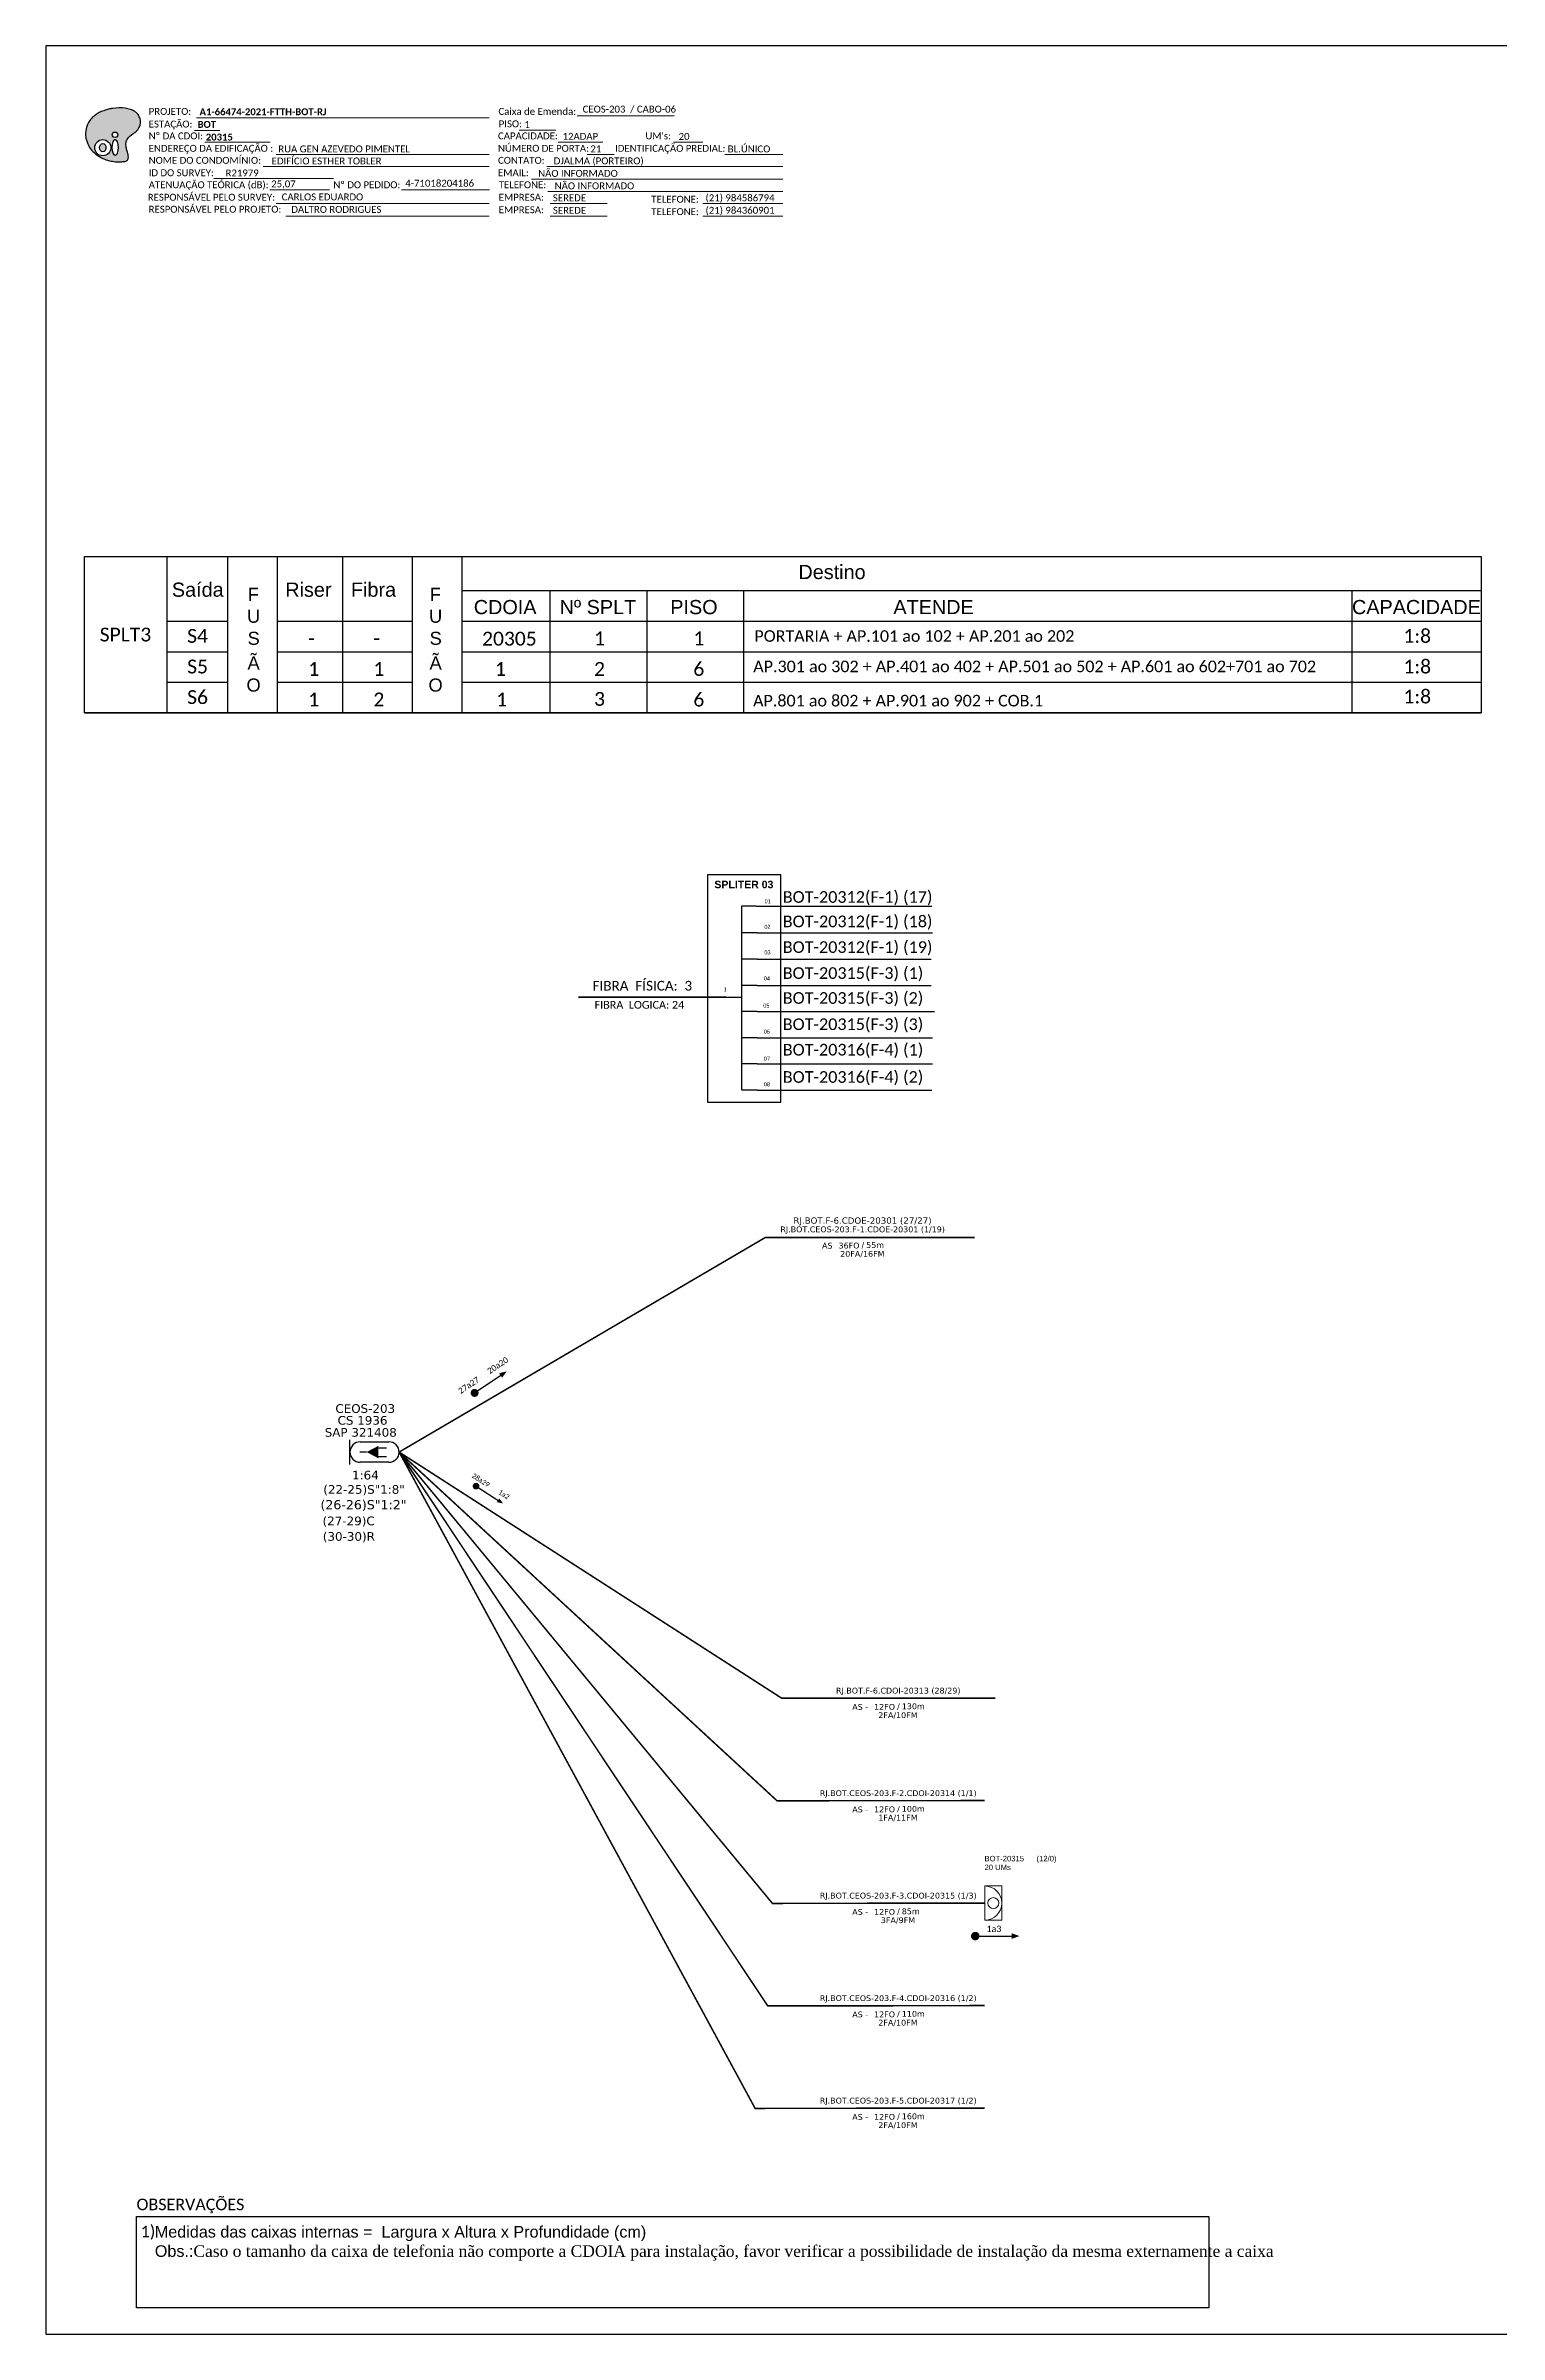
# Model space of a CAD drawing. Header units: metres. Extents: x -1286 to -445, y -500 to 94.
# Drawn here: x -1286 to -909, y -500 to 94 of the extents above; entities that cross this region are included whole.
import ezdxf
from ezdxf.enums import TextEntityAlignment as Align

# ---------------------------------------------------------------- set-up
doc = ezdxf.new("R2010")
doc.units = ezdxf.units.M
for name, color, linetype, lineweight in [("20.0-LEGENDA DOS CDO'S", 1, 'Continuous', 0), ('20.1-CDO_INTERIOR', 1, 'Continuous', 0), ('40.1-ETIQUETAS', 1, 'Continuous', 20)]:
    doc.layers.add(name, color=color, linetype=linetype, lineweight=lineweight)
for name, color, linetype in [('20.4-CEOS', 1, 'Continuous'), ('CAP a instalar', 1, 'Continuous'), ('CD a instalar', 1, 'Continuous'), ('SETA', 7, 'Continuous'), ('texto', 255, 'Continuous'), ('UNIFILAR', 7, 'Continuous')]:
    doc.layers.add(name, color=color, linetype=linetype)
doc.styles.add('ARIAL', font='arial.ttf')
doc.styles.add('siredit', font='verdana.ttf')
doc.styles.add('WMF-Calibri0', font='calibri.ttf')
doc.styles.add('WMF-Calibri1', font='calibrib.ttf')
doc.linetypes.add('FENCELINE1', pattern='A,0.25,-0.1,[133,ltypeshp.shx,S=0.1,R=0,X=-0.1,Y=0],-0.1,1', length=1.45)

# ---------------------------------------------------------------- blocks, each defined once
blk = doc.blocks.new('OI')
h = blk.add_hatch(color=40)
edge = h.paths.add_edge_path()
edge.add_spline(control_points=[(4.35, -0.67), (3.92, -0.99), (3.26, -1.5), (2.81, -2.59), (2.9, -3.5), (3.06, -4.27), (3.31, -4.85), (3.37, -5.39), (3.4, -5.88), (3.2, -6.4), (2.54, -6.61), (1.65, -6.63), (0.55, -6.67), (-0.56, -6.42), (-1.61, -6.14), (-2.77, -5.61), (-3.92, -4.77), (-4.89, -3.7), (-5.34, -2.65), (-5.6, -1.94), (-5.85, -0.96), (-5.71, 0.47), (-5.1, 2.02), (-4.14, 3.02), (-3.3, 3.61), (-2.37, 4.16), (-1.36, 4.44), (-0.56, 4.7), (0.79, 4.85), (2.24, 4.97), (3.79, 4.57), (4.67, 4.21), (5.44, 3.65), (5.76, 2.99), (6.03, 2.21), (6.01, 1.46), (5.72, 0.64), (5.31, 0.08), (4.88, -0.38), (4.51, -0.55), (4.35, -0.67)], knot_values=[0, 0, 0, 0, 1.60434, 2.417191, 3.427595, 4.282808, 4.776746, 5.304182, 5.888771, 6.258406, 6.858137, 7.79129, 8.986195, 10.124242, 11.187857, 12.242908, 13.953784, 15.414161, 16.515391, 17.349188, 17.675853, 19.552021, 21.515531, 22.568638, 23.63245, 24.621084, 25.782718, 26.745347, 27.142653, 29.870543, 31.004649, 31.921532, 32.709589, 33.801391, 34.042471, 35.192333, 35.971461, 36.628871, 37.254359, 37.836911, 37.836911, 37.836911, 37.836911], degree=3, periodic=0)
h.paths.add_polyline_path([(1.13, -0.87, -1), (-0.04, -0.87, -1)], flags=16)
edge = h.paths.add_edge_path(flags=16)
edge.add_ellipse((0.56, -3.59), major_axis=(-0.02, 1.71), ratio=0.361305, start_angle=0, end_angle=360)
h.paths.add_polyline_path([(-0.36, -3.62, -1), (-3.8, -3.62, -1)], flags=16)
edge = h.paths.add_edge_path(flags=0)
edge.add_ellipse((-2.08, -3.62), major_axis=(0, 0.885), ratio=0.758294, start_angle=0, end_angle=360)
at = {"color": 40}
for centre, radius in [((-2.08, -3.62), 1.72), ((0.54, -0.87), 0.587)]:
    blk.add_circle(centre, radius, dxfattribs=at)
blk.add_ellipse((-2.08, -3.62), major_axis=(0, 0.885), ratio=0.758294, start_param=-3.141592653589792, end_param=3.141592653589792, dxfattribs=at)
blk.add_ellipse((0.56, -3.59), major_axis=(-0.02, 1.71), ratio=0.361305, dxfattribs=at)
at = {"color": 40, "start_tangent": (-0.800898, -0.598801), "end_tangent": (-0.800898, -0.598801)}
blk.add_spline([(4.35, -0.67), (3.2, -1.78), (2.9, -2.54), (2.92, -3.55), (3.12, -4.38), (3.28, -4.85), (3.37, -5.37), (3.35, -5.95), (3.2, -6.29), (2.66, -6.55), (1.73, -6.63), (0.54, -6.62), (-0.58, -6.41), (-1.6, -6.11), (-2.56, -5.67), (-3.95, -4.67), (-4.89, -3.56), (-5.37, -2.56), (-5.64, -1.78), (-5.72, -1.46), (-5.63, 0.42), (-4.84, 2.22), (-4.13, 2.99), (-3.27, 3.62), (-2.4, 4.09), (-1.3, 4.47), (-0.37, 4.72), (0.02, 4.77), (2.75, 4.8), (3.85, 4.53), (4.69, 4.16), (5.31, 3.68), (5.85, 2.73), (5.93, 2.5), (5.94, 1.35), (5.67, 0.62), (5.29, 0.08), (4.84, -0.36), (4.35, -0.67)], degree=3, dxfattribs=at)
blk = doc.blocks.new('CDOI_INT')
at = {"layer": '20.1-CDO_INTERIOR', "color": 0, "lineweight": 18}
blk.add_lwpolyline([(4.25, -4.25), (4.25, 4.25), (0, 4.25), (0, -4.25)], close=True, dxfattribs=at)
blk.add_circle((2.12, 0), 1.36, dxfattribs=at)
blk.add_arc((0, 0), 4.25, 270, 90, dxfattribs=at)
at = {"layer": "20.0-LEGENDA DOS CDO'S", "color": 0, "style": 'ARIAL'}
for tag, p in [('CDO_N', (-0.08, 10.38)), ('SPLITER_1', (21.18, 10.38)), ('SAP', (-0.08, 6.23)), ('SURVEY', (-0.08, 8.2)), ('SPLITER_2', (21.19, 8.68)), ('1:XX', (5.94, -2.22)), ('UMS', (5.94, -4.24))]:
    blk.add_attdef(tag, p, '', height=1.36, dxfattribs=at)
blk.add_attdef('FIBRAS_UTILIZADAS', text='', height=1.36, dxfattribs=at).set_placement((15.34, 10.38), align=Align.CENTER)
blk = doc.blocks.new('ETIQUETA_RS5F')
at = {"layer": '40.1-ETIQUETAS', "color": 0, "style": 'siredit'}
blk.add_text('/', height=1.5, dxfattribs=at).set_placement((1.58, -1.95), align=Align.MIDDLE_RIGHT)
for tag, p in [('ETIQUETA_R_SECUNDARIA', (1.21, 2.1)), ('ETIQUETA_R_PRIMARIA', (1.21, 4.1)), ('F_ATIVAS/F_MORTAS', (1.14, -4.24))]:
    blk.add_attdef(tag, text='', height=1.5, dxfattribs=at).set_placement(p, align=Align.MIDDLE_CENTER)
for tag, p in [('TIPO_CABO', (-6.58, -2.12)), ('CAP_CABO', (0.4, -2.09))]:
    blk.add_attdef(tag, text='', height=1.5, dxfattribs=at).set_placement(p, align=Align.MIDDLE_RIGHT)
blk.add_attdef('METROS', text='', height=1.5, dxfattribs=at).set_placement((2.14, -1.95), align=Align.MIDDLE_LEFT)
for tag, p in [('FUSÃO_1', (0.85, -8.39)), ('FUSÃO_2', (0.85, -10.6)), ('FUSÃO_3', (0.85, -12.93)), ('FUSÃO_4', (0.85, -15.14)), ('FUSÃO_5', (0.85, -17.16))]:
    blk.add_attdef(tag, text='', height=1.5, dxfattribs=at).set_placement(p, align=Align.CENTER)
blk = doc.blocks.new('SETA1')
at = {"const_width": 1.1}
blk.add_lwpolyline([(-5.28, 0, 1), (-4.18, 0, 1)], format="xyb", close=True, dxfattribs=at)
at = {"layer": 'SETA'}
blk.add_lwpolyline([(-4.73, 0), (4.73, 0)], dxfattribs=at)
blk.add_solid([(4.73, 0.73), (6.74, 0), (4.73, -0.73)], dxfattribs=at)

msp = doc.modelspace()

# ---------------------------------------------------------------- linework, layer by layer
for p, q in [((-1275.99, -38.39), (-913.61, -38.39)), ((-1275.99, -78.96), (-1275.99, -38.39)), ((-1254.67, -38.39), (-1254.67, -78.96)), ((-1238.91, -38.39), (-1238.91, -78.96)), ((-1225.96, -78.96), (-1225.96, -38.39)), ((-1209.05, -38.39), (-1209.05, -78.96)), ((-1191.03, -38.39), (-1191.03, -78.96)), ((-1178.07, -38.39), (-1178.07, -78.96)), ((-913.61, -38.39), (-913.61, -78.96)), ((-1178.07, -47.21), (-913.61, -47.21)), ((-1155.26, -47.21), (-1155.26, -78.96)), ((-1130.11, -47.21), (-1130.11, -78.96)), ((-1105.02, -47.21), (-1105.02, -78.96)), ((-947.19, -47.21), (-947.19, -78.96)), ((-1254.67, -55.15), (-1238.91, -55.15)), ((-1225.96, -55.15), (-1191.03, -55.15)), ((-1178.07, -55.15), (-913.61, -55.15)), ((-1254.67, -63.09), (-1238.91, -63.09)), ((-1225.96, -63.09), (-1191.03, -63.09)), ((-1178.07, -63.09), (-913.61, -63.09)), ((-1254.67, -71.02), (-1238.91, -71.02)), ((-1225.96, -71.02), (-1191.03, -71.02)), ((-1178.07, -71.02), (-913.61, -71.02)), ((-1254.67, -78.96), (-1238.91, -78.96)), ((-1225.96, -78.96), (-1191.03, -78.96)), ((-1178.07, -78.96), (-913.61, -78.96))]:
    msp.add_line(p, q)
at = {"color": 0}
for p, q in [((-1262.5, -469.23), (-984.25, -469.23)), ((-1262.5, -492.93), (-1262.5, -469.23)), ((-984.25, -469.23), (-984.25, -492.93)), ((-984.25, -492.93), (-1262.5, -492.93))]:
    msp.add_line(p, q, dxfattribs=at)
msp.add_lwpolyline([(-1286.07, -499.81), (-445.07, -499.81), (-445.07, 94.19), (-1286.07, 94.19)], close=True)
at = {"color": 7, "lineweight": 0}
for points in [[(-1247.47, 72.24), (-1240.92, 72.24)], [(-1246.96, 75.52), (-1170.98, 75.52)], [(-1163.19, 72.28), (-1153.71, 72.28)], [(-1148.15, 76.01), (-1123.01, 76.01)], [(-1244.81, 69.17), (-1227.84, 69.17)], [(-1226.24, 65.93), (-1170.98, 65.93)], [(-1153.14, 69.17), (-1141.52, 69.17)], [(-1145.56, 65.93), (-1138.61, 65.93)], [(-1123.2, 69.17), (-1115.53, 69.17)], [(-1109.86, 65.93), (-1094.82, 65.93)], [(-1242.49, 59.75), (-1211.44, 59.75)], [(-1229.65, 62.82), (-1170.98, 62.82)], [(-1160.06, 59.58), (-1094.8, 59.58)], [(-1156.02, 62.82), (-1094.8, 62.82)], [(-1227.96, 56.79), (-1212.45, 56.79)], [(-1193.73, 56.79), (-1170.96, 56.79)], [(-1155.78, 56.34), (-1094.8, 56.34)], [(-1226.24, 53.23), (-1170.98, 53.23)], [(-1223.75, 49.99), (-1170.98, 49.99)], [(-1155.17, 53.23), (-1140.37, 53.23)], [(-1155.17, 49.99), (-1140.37, 49.99)], [(-1115.57, 53.23), (-1094.8, 53.23)], [(-1115.57, 49.99), (-1094.8, 49.99)]]:
    msp.add_lwpolyline(points, dxfattribs=at)
msp.add_lwpolyline([(-913.61, -78.96), (-1275.99, -78.96), (-913.61, -78.96)])
at = {"color": 7}
msp.add_lwpolyline([(-1114.33, -179.98), (-1095.32, -179.98), (-1095.32, -120.96), (-1114.33, -120.96)], close=True, dxfattribs=at)
for points, const_width in [([(-1175.22, -255.77, 1), (-1174.36, -255.19, 1)], 1.03), ([(-1174.78, -279.44, 1), (-1174.05, -279.91, 1)], 0.859)]:
    msp.add_lwpolyline(points, format="xyb", close=True, dxfattribs=dict(const_width=const_width))
at = {"layer": '20.4-CEOS', "color": 5}
for p, q in [((-1204.48, -268.17), (-1197.03, -268.17)), ((-1197.03, -273.49), (-1204.48, -273.49))]:
    msp.add_line(p, q, dxfattribs=at)
for points in [[(-1207.14, -274.03), (-1207.14, -267.63)], [(-1202.81, -270.83), (-1204.6, -270.83)], [(-1199.87, -269.77), (-1197.61, -269.77)], [(-1199.87, -271.99), (-1197.61, -271.99)]]:
    msp.add_lwpolyline(points, dxfattribs=at)
msp.add_lwpolyline([(-1202.81, -270.83, 0, 3.28, 0), (-1199.73, -270.83, 3.28, 3.28, 0)], format="xyseb", dxfattribs=at)
for centre, start, end in [((-1204.48, -270.83), 90, 270), ((-1197.03, -270.83), 270, 90)]:
    msp.add_arc(centre, 2.66, start, end, dxfattribs=at)
at = {"layer": 'CAP a instalar', "color": 7, "linetype": 'FENCELINE1', "ltscale": 5, "const_width": 0.401}
for points in [[(-1194.37, -270.83), (-1099.33, -215.12)], [(-1099.33, -215.12), (-1044.98, -215.14)], [(-1039.67, -334.69), (-1095.14, -334.69), (-1194.37, -270.83)]]:
    msp.add_lwpolyline(points, dxfattribs=at)
at = {"layer": 'CD a instalar', "color": 7, "linetype": 'FENCELINE1', "ltscale": 5, "const_width": 0.401}
for points in [[(-1042.39, -361.29), (-1096.31, -361.34), (-1194.37, -270.83)], [(-1042.39, -414.5), (-1098.71, -414.59), (-1194.37, -270.83)], [(-1042.39, -441.11), (-1101.99, -441.19), (-1194.37, -270.83)]]:
    msp.add_lwpolyline(points, dxfattribs=at)
at = {"layer": 'CD a instalar', "color": 1, "linetype": 'FENCELINE1', "ltscale": 5, "const_width": 0.401}
msp.add_lwpolyline([(-1042.39, -387.9), (-1097.5, -387.98), (-1194.37, -270.83)], dxfattribs=at)
at = {"layer": 'SETA'}
for points in [[(-1174.79, -255.48), (-1167.42, -250.55)], [(-1174.42, -279.67), (-1168.2, -283.67)]]:
    msp.add_lwpolyline(points, dxfattribs=at)
for points in [[(-1168.41, -250.36), (-1166.45, -249.88), (-1167.64, -251.51)], [(-1168.39, -282.86), (-1167.37, -284.19), (-1169.01, -283.82)]]:
    msp.add_solid(points, dxfattribs=at)
at = {"layer": 'UNIFILAR', "color": 7, "linetype": 'Continuous'}
for p, q in [((-1105.56, -129.15), (-1105.56, -176.92)), ((-1101.69, -129.15), (-1105.56, -129.15)), ((-1101.5, -136.06), (-1105.37, -136.06)), ((-1101.5, -142.87), (-1105.37, -142.87)), ((-1109.58, -152.72), (-1105.58, -152.72)), ((-1101.5, -149.71), (-1105.37, -149.71)), ((-1101.5, -156.49), (-1105.37, -156.49)), ((-1101.5, -163.28), (-1105.37, -163.28)), ((-1101.5, -170.08), (-1105.37, -170.08)), ((-1101.5, -176.88), (-1105.37, -176.88))]:
    msp.add_line(p, q, dxfattribs=at)
at = {"layer": 'UNIFILAR', "color": 10, "linetype": 'Continuous'}
for p, q in [((-1101.69, -129.15), (-1056.18, -129.16)), ((-1101.5, -136.06), (-1055.99, -136.07)), ((-1101.5, -142.86), (-1056.33, -142.86)), ((-1101.5, -149.7), (-1056.33, -149.71)), ((-1101.5, -156.49), (-1055.47, -156.5)), ((-1101.5, -163.3), (-1055.99, -163.31)), ((-1101.5, -170.07), (-1055.99, -170.07)), ((-1101.5, -176.85), (-1056.18, -176.86))]:
    msp.add_line(p, q, dxfattribs=at)
at = {"layer": 'UNIFILAR', "color": 1, "linetype": 'Continuous', "lineweight": 60}
msp.add_line((-1109.58, -152.72), (-1147.84, -152.84), dxfattribs=at)

# ---------------------------------------------------------------- block references
at = {"color": 7, "xscale": 1.213923925163967, "yscale": 1.213923925163967, "zscale": 1.213923925163967, "rotation": 0.1532896023949059}
msp.add_blockref('OI', (-1268.76, 72.14), dxfattribs=at)
at = {"color": 1}
ref = msp.add_blockref('CDOI_INT', (-1042.39, -387.9), dxfattribs=dict(at, xscale=1.04449833851806, yscale=1.04449833851806, zscale=1.04449833851806))
ref.add_attrib('CDO_N', 'BOT-20315', (-1042.47, -377.06), dxfattribs={"layer": "20.0-LEGENDA DOS CDO'S", "color": 0, "height": 1.421, "style": 'ARIAL'})
ref.add_attrib('FIBRAS_UTILIZADAS', '(12/0)', dxfattribs={"layer": "20.0-LEGENDA DOS CDO'S", "color": 0, "height": 1.421, "style": 'ARIAL'}).set_placement((-1026.37, -377.06), align=Align.CENTER)
ref.add_attrib('SURVEY', '20 UMs', (-1042.47, -379.33), dxfattribs={"layer": "20.0-LEGENDA DOS CDO'S", "color": 0, "height": 1.421, "style": 'ARIAL'})
at = {"layer": '40.1-ETIQUETAS', "color": 7}
ref = msp.add_blockref('ETIQUETA_RS5F', (-1075.28, -215.13), dxfattribs=dict(at, xscale=1.00234375, yscale=1.00234375, zscale=1.00234375))
ref.add_attrib('ETIQUETA_R_PRIMARIA', 'RJ.BOT.F-6.CDOE-20301 (27/27)', dxfattribs={"color": 0, "height": 1.6328, "style": 'siredit'}).set_placement((-1074.13, -210.74), align=Align.MIDDLE_CENTER)
ref.add_attrib('ETIQUETA_R_SECUNDARIA', 'RJ.BOT.CEOS-203.F-1.CDOE-20301 (1/19)', dxfattribs={"color": 0, "height": 1.5035, "style": 'siredit'}).set_placement((-1074.1, -213.02), align=Align.MIDDLE_CENTER)
ref.add_attrib('TIPO_CABO', 'AS', dxfattribs={"color": 0, "height": 1.504, "style": 'siredit'}).set_placement((-1081.91, -217.25), align=Align.MIDDLE_RIGHT)
ref.add_attrib('CAP_CABO', '36FO', dxfattribs={"color": 0, "height": 1.504, "style": 'siredit'}).set_placement((-1074.92, -217.23), align=Align.MIDDLE_RIGHT)
ref.add_attrib('METROS', '55m', dxfattribs={"color": 0, "height": 1.504, "style": 'siredit'}).set_placement((-1073.17, -217.09), align=Align.MIDDLE_LEFT)
ref.add_attrib('F_ATIVAS/F_MORTAS', '20FA/16FM', dxfattribs={"color": 0, "height": 1.504, "style": 'siredit'}).set_placement((-1074.17, -219.38), align=Align.MIDDLE_CENTER)
at = {"layer": 'SETA', "color": 2}
msp.add_blockref('SETA1', (-1040.14, -396.46), dxfattribs=at)

# ---------------------------------------------------------------- texts
at = {"color": 7, "lineweight": 0, "style": 'WMF-Calibri0'}
for s, height, p in [('PROJETO:', 1.793, (-1259.36, 76.26)), ('Caixa de Emenda:', 1.7927, (-1168.6, 76.26)), ('ESTAÇÃO:', 1.793, (-1259.36, 72.98)), ('Nº DA CDOI:', 1.7927, (-1259.36, 69.91)), ('CAPACIDADE:', 1.7927, (-1168.71, 69.91)), ('PISO:', 1.793, (-1168.53, 73.03)), ("UM's:", 1.793, (-1130.47, 69.91)), ('ENDEREÇO DA EDIFICAÇÃO :', 1.7927, (-1259.36, 66.68)), ('NOME DO CONDOMÍNIO:', 1.7927, (-1259.36, 63.56)), ('CONTATO:', 1.793, (-1168.71, 63.56)), ('NÚMERO DE PORTA:', 1.7927, (-1168.71, 66.68)), ('IDENTIFICAÇÃO PREDIAL:', 1.7927, (-1138.34, 66.68)), ('ATENUAÇÃO TEÓRICA (dB):', 1.7927, (-1259.36, 57.21)), ('ID DO SURVEY:', 1.7927, (-1259.36, 60.33)), ('EMAIL:', 1.793, (-1168.71, 60.33)), ('RESPONSÁVEL PELO SURVEY:', 1.7927, (-1259.6, 53.98)), ('Nº DO PEDIDO:', 1.7927, (-1211.44, 57.21)), ('TELEFONE:', 1.793, (-1168.53, 57.21)), ('EMPRESA:', 1.793, (-1168.53, 53.98)), ('TELEFONE:', 1.793, (-1128.93, 53.47)), ('RESPONSÁVEL PELO PROJETO:', 1.7927, (-1259.36, 50.87)), ('EMPRESA:', 1.793, (-1168.53, 50.74)), ('TELEFONE:', 1.793, (-1128.93, 50.24))]:
    msp.add_text(s, height=height, dxfattribs=at).set_placement(p)
at = {"color": 7}
for s, height, style, p in [('A1-66474-2021-FTTH-BOT-RJ', 1.7927, 'WMF-Calibri1', (-1246.16, 76.17)), ('CEOS-203  / CABO-06', 1.7927, 'WMF-Calibri0', (-1146.75, 76.85)), ('BOT', 1.793, 'WMF-Calibri1', (-1246.68, 72.89)), ('1', 1.79, 'WMF-Calibri0', (-1161.84, 72.88)), ('12ADAP', 1.793, 'WMF-Calibri0', (-1151.96, 69.79)), ('20', 1.793, 'WMF-Calibri0', (-1121.85, 69.77)), ('EDIFÍCIO ESTHER TOBLER', 1.7927, 'WMF-Calibri0', (-1227.45, 63.39)), ('RUA GEN AZEVEDO PIMENTEL', 1.7927, 'WMF-Calibri0', (-1225.73, 66.52)), ('DJALMA (PORTEIRO)', 1.7927, 'WMF-Calibri0', (-1154.25, 63.42)), ('21', 1.793, 'WMF-Calibri0', (-1144.74, 66.53)), ('BL.ÚNICO', 1.793, 'WMF-Calibri0', (-1109.1, 66.53)), ('R21979', 1.793, 'WMF-Calibri0', (-1239.4, 60.28)), ('4-71018204186', 1.7927, 'WMF-Calibri0', (-1192.78, 57.62)), ('NÃO INFORMADO', 1.7927, 'WMF-Calibri0', (-1158.28, 60.18)), ('25,07', 1.793, 'WMF-Calibri0', (-1227.58, 57.45)), ('CARLOS EDUARDO', 1.7927, 'WMF-Calibri0', (-1224.84, 54.07)), ('SEREDE', 1.793, 'WMF-Calibri0', (-1154.47, 53.83)), ('NÃO INFORMADO', 1.7927, 'WMF-Calibri0', (-1154, 56.94)), ('(21) 984586794', 1.7927, 'WMF-Calibri0', (-1114.86, 53.83)), ('DALTRO RODRIGUES', 1.7927, 'WMF-Calibri0', (-1222.35, 50.83)), ('SEREDE', 1.793, 'WMF-Calibri0', (-1154.47, 50.59)), ('(21) 984360901', 1.7927, 'WMF-Calibri0', (-1114.86, 50.59)), ('20305', 3.585, 'WMF-Calibri0', (-1172.84, -61.49)), ('1', 3.59, 'WMF-Calibri0', (-1143.79, -61.41)), ('1', 3.59, 'WMF-Calibri0', (-1118.02, -61.41)), ('PORTARIA + AP.101 ao 102 + AP.201 ao 202', 3, 'WMF-Calibri0', (-1102.18, -60.51)), ('-', 3.59, 'WMF-Calibri0', (-1217.96, -61.41)), ('-', 3.59, 'WMF-Calibri0', (-1201.06, -61.41)), ('AP.301 ao 302 + AP.401 ao 402 + AP.501 ao 502 + AP.601 ao 602+701 ao 702 ', 3, 'WMF-Calibri0', (-1102.48, -68.4)), ('1', 3.59, 'WMF-Calibri0', (-1217.96, -69.35)), ('1', 3.59, 'WMF-Calibri0', (-1201.06, -69.35)), ('1', 3.59, 'WMF-Calibri0', (-1169.52, -69.35)), ('2', 3.59, 'WMF-Calibri0', (-1143.79, -69.35)), ('6', 3.59, 'WMF-Calibri0', (-1118.02, -69.35)), ('1', 3.59, 'WMF-Calibri0', (-1217.96, -77.29)), ('2', 3.59, 'WMF-Calibri0', (-1201.06, -77.29)), ('1', 3.59, 'WMF-Calibri0', (-1169.19, -77.29)), ('3', 3.59, 'WMF-Calibri0', (-1143.79, -77.13)), ('6', 3.59, 'WMF-Calibri0', (-1118.02, -77.29)), ('AP.801 ao 802 + AP.901 ao 902 + COB.1', 3, 'WMF-Calibri0', (-1102.52, -77.29))]:
    msp.add_text(s, height=height, dxfattribs=dict(at, style=style)).set_placement(p)
at = {"color": 7, "style": 'WMF-Calibri1'}
msp.add_text('20315', height=1.793, dxfattribs=at).set_placement((-1241.03, 69.6), align=Align.CENTER)
at = {"style": 'ARIAL'}
for s, p in [('Destino', (-1082.04, -42.39)), ('Saída', (-1246.63, -46.98)), ('Riser', (-1217.92, -46.98)), ('Fibra', (-1201.02, -46.98)), ('CDOIA', (-1166.86, -51.5)), ('Nº SPLT', (-1142.79, -51.5)), ('PISO', (-1117.87, -51.5)), ('ATENDE', (-1055.69, -51.5)), ('CAPACIDADE', (-930.39, -51.5))]:
    msp.add_text(s, height=3.68, dxfattribs=at).set_placement(p, align=Align.MIDDLE_CENTER)
at = {"linetype": 'Continuous', "style": 'ARIAL'}
for s, p in [('F', (-1233.67, -49.9)), ('F', (-1186.44, -49.9)), ('U', (-1233.85, -55.57)), ('U', (-1186.61, -55.57)), ('S', (-1233.7, -61.3)), ('S', (-1186.47, -61.3)), ('Ã', (-1233.72, -67.71)), ('Ã', (-1186.49, -67.71)), ('O', (-1233.99, -73.44)), ('O', (-1186.76, -73.44))]:
    msp.add_text(s, height=3.4, dxfattribs=at).set_placement(p)
at = {"style": 'WMF-Calibri0'}
msp.add_text('OBSERVAÇÕES', height=3, dxfattribs=at).set_placement((-1262.52, -467.61))
at = {"char_height": 3, "width": 277.1819, "attachment_point": 1}
for s, insert, style in [('1)', (-1261.44, -471.63), 'WMF-Calibri0'), ('Medidas das caixas internas =  Largura x Altura x Profundidade (cm)\\PObs.:{\\fTimes New Roman|b0|i0|c0|p16;Caso o tamanho da caixa de telefonia não comporte a CDOIA para instalação, favor verificar a possibilidade de instalação da mesma externamente a caixa}', (-1257.77, -471.72), 'ARIAL')]:
    msp.add_mtext(s, dxfattribs=dict(at, insert=insert, style=style))
at = {"color": 7, "lineweight": 0, "style": 'WMF-Calibri0', "flags": 8}
for tag, p, s, height in [('SPLT3', (-1272.07, -60.43), 'XX', 3.585), ('S4', (-1249.38, -60.78), 'S1', 3.585), ('1:8', (-933.76, -60.78), '1:8', 3.585), ('S5', (-1249.38, -68.72), '-', 3.59), ('1:8', (-933.76, -68.72), '-', 3.59), ('S6', (-1249.38, -76.66), '-', 3.59), ('1:8', (-933.76, -76.5), '-', 3.59)]:
    msp.add_attdef(tag, p, s, height=height, dxfattribs=at)
at = {"layer": '20.4-CEOS', "color": 5, "style": 'siredit'}
for s, height, p in [('CEOS-203', 2.251, (-1203.16, -258.4)), ('SAP 321408', 2.251, (-1204.33, -264.59)), ('CS 1936', 2.251, (-1203.87, -261.47)), ('1:64', 2.251, (-1203.13, -275.69)), ('(22-25)S"1:8"', 2.2508, (-1203.48, -279.4)), ('(27-29)C', 2.251, (-1207.48, -287.57)), ('(30-30)R', 2.251, (-1207.42, -291.6))]:
    msp.add_text(s, height=height, dxfattribs=at).set_placement(p, align=Align.TOP_CENTER)
msp.add_text('(26-26)S"1:2"', height=2.3799, rotation=359.97962, dxfattribs=at).set_placement((-1214.8, -285.68))
at = {"layer": '40.1-ETIQUETAS', "color": 7, "linetype": 'ByBlock', "style": 'siredit'}
for s, height, p in [('RJ.BOT.F-6.CDOI-20313 (28/29)', 1.5036, (-1064.86, -332.75)), ('2FA/10FM', 1.504, (-1064.93, -339.12)), ('RJ.BOT.CEOS-203.F-2.CDOI-20314 (1/1)', 1.5036, (-1064.86, -359.36)), ('1FA/11FM', 1.504, (-1064.93, -365.72)), ('RJ.BOT.CEOS-203.F-4.CDOI-20316 (1/2)', 1.5036, (-1064.86, -412.57)), ('2FA/10FM', 1.504, (-1064.93, -418.93)), ('RJ.BOT.CEOS-203.F-5.CDOI-20317 (1/2)', 1.5036, (-1064.86, -439.17)), ('2FA/10FM', 1.504, (-1064.93, -445.54))]:
    msp.add_text(s, height=height, dxfattribs=at).set_placement(p, align=Align.MIDDLE_CENTER)
for s, p in [('AS -', (-1072.67, -336.98)), ('12FO', (-1065.68, -336.96)), ('AS -', (-1072.67, -363.59)), ('12FO', (-1065.68, -363.56)), ('AS -', (-1072.67, -416.8)), ('12FO', (-1065.68, -416.78)), ('AS -', (-1072.67, -443.4)), ('12FO', (-1065.68, -443.38))]:
    msp.add_text(s, height=1.504, dxfattribs=at).set_placement(p, align=Align.MIDDLE_RIGHT)
at = {"layer": '40.1-ETIQUETAS', "color": 7, "style": 'siredit'}
for p in [(-1064.46, -336.82), (-1064.46, -363.43), (-1064.46, -416.64), (-1064.46, -443.24)]:
    msp.add_text('/', height=1.5, dxfattribs=at).set_placement(p, align=Align.MIDDLE_RIGHT)
at = {"layer": '40.1-ETIQUETAS', "color": 7, "linetype": 'ByBlock', "style": 'siredit'}
for s, p in [('130m', (-1063.93, -336.82)), ('100m', (-1063.93, -363.43)), ('110m', (-1063.93, -416.64)), ('160m', (-1063.93, -443.24))]:
    msp.add_text(s, height=1.504, dxfattribs=at).set_placement(p, align=Align.MIDDLE_LEFT)
at = {"layer": '40.1-ETIQUETAS', "color": 1, "linetype": 'ByBlock', "style": 'siredit'}
for s, height, p in [('RJ.BOT.CEOS-203.F-3.CDOI-20315 (1/3)', 1.5036, (-1064.86, -385.96)), ('3FA/9FM', 1.504, (-1064.93, -392.33))]:
    msp.add_text(s, height=height, dxfattribs=at).set_placement(p, align=Align.MIDDLE_CENTER)
for s, p in [('AS -', (-1072.67, -390.19)), ('12FO', (-1065.68, -390.17))]:
    msp.add_text(s, height=1.504, dxfattribs=at).set_placement(p, align=Align.MIDDLE_RIGHT)
at = {"layer": '40.1-ETIQUETAS', "color": 1, "style": 'siredit'}
msp.add_text('/', height=1.5, dxfattribs=at).set_placement((-1064.46, -390.03), align=Align.MIDDLE_RIGHT)
at = {"layer": '40.1-ETIQUETAS', "color": 1, "linetype": 'ByBlock', "style": 'siredit'}
msp.add_text('85m', height=1.504, dxfattribs=at).set_placement((-1063.93, -390.03), align=Align.MIDDLE_LEFT)
at = {"layer": 'texto'}
for s, insert, char_height, width, attachment_point in [('{\\fArial|b1|i0|c0|p34;\\C10;SPLITER 03}', (-1104.91, -123.52), 1.9528, 19.008, 5), ('\\C7;\\fArial|b0|i0|;\\H1.0273588255048;01 ', (-1098.73, -127.89), 1.9528, 3.9163, 5), ('{\\fCalibri|b0|i0|c0|p34;\\C7;BOT-20312(F-1) (17)}', (-1094.82, -125.24), 3.0175, 74.1359, 1), ('\\C7;\\fArial|b0|i0|;\\H1.0273588255048;02 ', (-1098.79, -134.49), 1.9528, 4.134, 5), ('{\\fCalibri|b0|i0|c0|p34;\\C7;BOT-20312(F-1) (18)}', (-1094.82, -131.58), 3.0175, 74.1359, 1), ('\\C7;\\fArial|b0|i0|;\\H1.0273588255048;03 ', (-1098.79, -141.15), 1.9528, 3.8016, 5), ('{\\fCalibri|b0|i0|c0|p34;\\C7;BOT-20312(F-1) (19)}', (-1094.82, -138.25), 3.0175, 74.1359, 1), ('{\\fCalibri|b0|i0|c0|p34;\\C7;FIBRA  FÍSICA:  3}', (-1131.26, -149.8), 2.5145, 38.016, 5), ('\\C7;\\fArial|b0|i0|;\\H1.0273588255048;04 ', (-1098.95, -147.9), 1.9528, 4.134, 5), ('{\\fCalibri|b0|i0|c0|p34;\\C1;BOT-20315(F-3) (1)}', (-1094.82, -144.99), 3.0175, 74.1359, 1), ('{\\fCalibri|b0|i0|c0|p34;\\C7;FIBRA  LOGICA: 24}', (-1132.02, -154.75), 2.0117, 38.016, 5), ('\\C7;\\fArial|b0|i0|;\\H1.0273588255048;1', (-1109.76, -150.71), 1.9528, 1.9343, 5), ('\\C7;\\fArial|b0|i0|;\\H1.0273588255048;05 ', (-1099.09, -154.96), 1.9528, 5.0844, 5), ('{\\fCalibri|b0|i0|c0|p34;\\C1;BOT-20315(F-3) (2)}', (-1094.82, -151.46), 3.0175, 74.1359, 1), ('{\\fCalibri|b0|i0|c0|p34;\\C1;BOT-20315(F-3) (3)}', (-1094.82, -158.27), 3.0175, 74.1359, 1), ('\\C7;\\fArial|b0|i0|;\\H1.0273588255048;06 ', (-1098.95, -161.71), 1.9528, 4.134, 5), ('{\\fCalibri|b0|i0|c0|p34;\\C7;BOT-20316(F-4) (1)}', (-1094.82, -164.88), 3.0175, 74.1359, 1), ('\\C7;\\fArial|b0|i0|;\\H1.0273588255048;07 ', (-1098.95, -168.71), 1.9528, 4.134, 5), ('{\\fCalibri|b0|i0|c0|p34;\\C7;BOT-20316(F-4) (2)}', (-1094.82, -171.96), 3.0175, 74.1359, 1), ('\\C7;\\fArial|b0|i0|;\\H1.0273588255048;08 ', (-1098.95, -175.36), 1.9528, 4.134, 5), ('{\\fCalibri|b0|i0|c0|p34;\\C7;1a3}', (-1040.01, -394.6), 1.65, 27.8947, 5)]:
    msp.add_mtext(s, dxfattribs=dict(at, insert=insert, char_height=char_height, width=width, attachment_point=attachment_point))
at = {"layer": 'texto', "attachment_point": 5}
for s, insert, char_height, width, rotation in [('{\\fCalibri|b0|i0|c0|p34;\\C7;20a20}', (-1168.79, -248.33), 1.5469, 26.1513, 33.80452), ('{\\fCalibri|b0|i0|c0|p34;\\C7;27a27}', (-1176.31, -253.49), 1.5469, 26.1513, 33.80452), ('{\\fCalibri|b0|i0|c0|p34;\\C7;28a29}', (-1173.18, -278.13), 1.2891, 21.7927, 327.23863), ('{\\fCalibri|b0|i0|c0|p34;\\C7;1a2}', (-1167.18, -281.84), 1.2891, 21.7927, 327.23863)]:
    msp.add_mtext(s, dxfattribs=dict(at, insert=insert, char_height=char_height, width=width, rotation=rotation))

doc.saveas('drawing.dxf')
